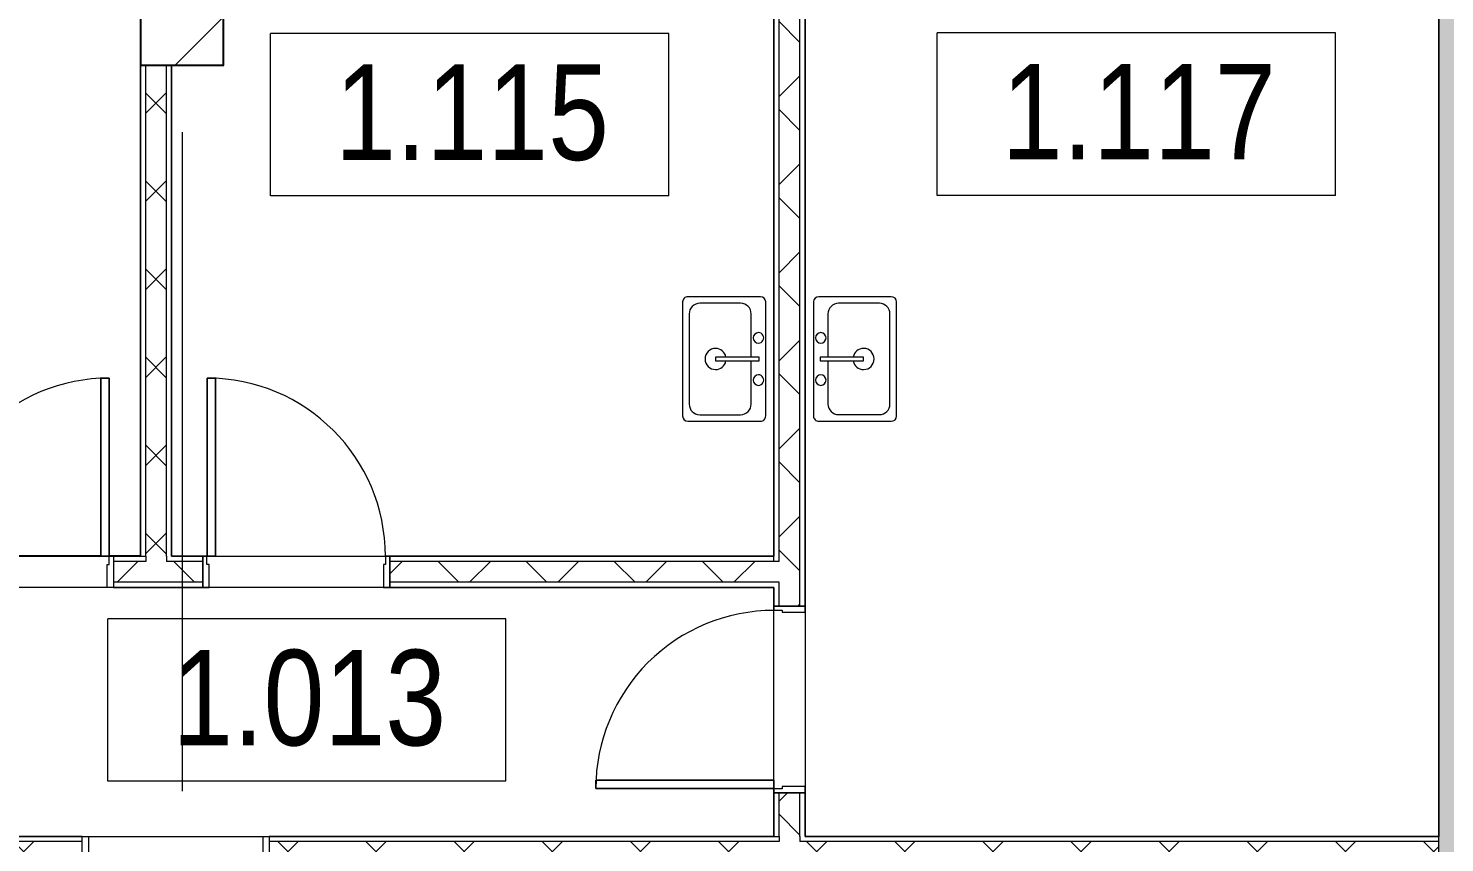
# Model space of a CAD drawing. Header units: millimetres. Extents: x 46431 to 216095, y -43515 to 31605.
# Drawn here: x 97392 to 104211, y 19772 to 23695 of the extents above; entities that cross this region are included whole.
import ezdxf

# ---------------------------------------------------------------- set-up
doc = ezdxf.new("R2010")
doc.units = ezdxf.units.MM
doc.linetypes.add('Осевые', pattern=[6350, 1270, -952.5, 3175, -952.5])
for name, color, linetype, lineweight in [('Двери', 7, 'Continuous', 9), ('Каркас_Импост', 7, 'Continuous', 9), ('Колонны', 7, 'Continuous', 9), ('Колонны-1', 7, 'Continuous', 25), ('Марки помещений', 7, 'Continuous', 9), ('Общие ребра', 7, 'Continuous', 9), ('Оси-2', 7, 'Осевые', 9), ('Панель', 7, 'Continuous', 9), ('Перекрытия', 7, 'Continuous', 9), ('Сантехнические приборы', 7, 'Continuous', 9), ('Стены', 7, 'Continuous', 9), ('Стены-1', 7, 'Continuous', 18), ('Штриховка разреза-3', 7, 'Continuous', 9)]:
    doc.layers.add(name, color=color, linetype=linetype, lineweight=lineweight)
doc.styles.add('Arial Narrow_1', font='Arial Narrow.ttf', dxfattribs={"height": 460})
pattern_1 = [(45, (0, 0), (-212.132, 212.132), []), (135, (0, 0), (-212.132, -212.132), [])]

# ---------------------------------------------------------------- blocks, each defined once
blk = doc.blocks.new('Колонна 20 - Колонна 40-55-733365-План 1-го этажа на отм_ -6_000')
at = {"layer": 'Колонны'}
h = blk.add_hatch(dxfattribs=at)
h.set_pattern_fill('FP_8', color=256, style=0, pattern_type=2)
h.set_pattern_definition([(45, (0, 0), (-493.914, 493.914), []), (45, (493.9, 0), (-493.914, 493.914), [873.125, -174.625, 6.706, -167.919])])
h.paths.add_polyline_path([(97931.6, 23517.1), (98331.6, 23517.1), (98331.6, 23917.1), (97931.6, 23917.1)], flags=0)
at = {"layer": 'Колонны-1'}
for p, q in [((98331.6, 23917.1), (97931.6, 23917.1)), ((97931.6, 23917.1), (97931.6, 23517.1)), ((98331.6, 23517.1), (98331.6, 23917.1)), ((97931.6, 23517.1), (98331.6, 23517.1))]:
    blk.add_line(p, q, dxfattribs=at)
blk = doc.blocks.new('Дверь - Однопольная - ДВ4_21х9-6240612-План 1-го этажа на отм_ -6_000')
at = {"layer": 'Двери'}
for p, q in [((-389, 933), (-429, 933)), ((-429, 933), (-429, 75)), ((-389, 75), (-389, 933)), ((-429, 75), (-389, 75))]:
    blk.add_line(p, q, dxfattribs=at)
blk.add_arc((-429, 75), 858, 360, 90, dxfattribs=at)
at = {"layer": 'Каркас_Импост'}
for p, q in [((-430, 75), (-450, 75)), ((-450, 75), (-450, -75)), ((-430, 35), (-430, 75)), ((450, 75), (430, 75)), ((430, 75), (430, 35)), ((450, -75), (450, 75)), ((-420, 35), (-430, 35)), ((-420, -75), (-420, 35)), ((430, 35), (420, 35)), ((420, 35), (420, -75)), ((-450, -75), (-420, -75)), ((420, -75), (450, -75))]:
    blk.add_line(p, q, dxfattribs=at)
at = {"layer": 'Панель'}
for p, q in [((-429, 933), (-389, 933)), ((-429, 75), (-429, 933)), ((-389, 933), (-389, 75)), ((-389, 75), (-429, 75))]:
    blk.add_line(p, q, dxfattribs=at)
blk = doc.blocks.new('Дверь - Однопольная - ДВ4__21х9-6240676-План 1-го этажа на отм_ -6_000')
at = {"layer": 'Двери'}
for p, q in [((-429, -75), (-389, -75)), ((-429, -933), (-429, -75)), ((-389, -75), (-389, -933)), ((-389, -933), (-429, -933))]:
    blk.add_line(p, q, dxfattribs=at)
blk.add_arc((-429, -75), 858, 270, 0, dxfattribs=at)
at = {"layer": 'Каркас_Импост'}
for p, q in [((-450, 75), (-420, 75)), ((-450, -75), (-450, 75)), ((-420, 75), (-420, -35)), ((420, 75), (450, 75)), ((420, -35), (420, 75)), ((450, 75), (450, -75)), ((-430, -35), (-430, -75)), ((-420, -35), (-430, -35)), ((430, -35), (420, -35)), ((430, -75), (430, -35)), ((-430, -75), (-450, -75)), ((450, -75), (430, -75))]:
    blk.add_line(p, q, dxfattribs=at)
at = {"layer": 'Панель'}
for p, q in [((-389, -75), (-429, -75)), ((-429, -75), (-429, -933)), ((-389, -933), (-389, -75)), ((-429, -933), (-389, -933))]:
    blk.add_line(p, q, dxfattribs=at)
blk = doc.blocks.new('Раковина-Одиночная-2D - 600 x 400 мм-5036550-План 1-го этажа на отм_ -6_000')
at = {"layer": 'Сантехнические приборы'}
for p, q in [((31.7, 489.6), (31.7, 140.4)), ((31.7, 489.6), (31.7, 140.4)), ((606.3, 515), (57.1, 515)), ((606.3, 515), (57.1, 515)), ((549.1, 483.3), (114.2, 483.3)), ((631.7, 140.4), (631.7, 489.6)), ((631.7, 140.4), (631.7, 489.6)), ((63.4, 432.5), (63.4, 235.7)), ((599.9, 235.7), (599.9, 432.5)), ((341.2, 356.3), (322.2, 356.3)), ((322.2, 356.3), (322.2, 146.8)), ((341.2, 146.8), (341.2, 356.3)), ((114.2, 184.9), (322.2, 184.9)), ((322.2, 146.8), (341.2, 146.8)), ((341.2, 184.9), (549.1, 184.9)), ((57.1, 115), (606.3, 115)), ((57.1, 115), (606.3, 115)), ((131.8, 75), (691.8, 75))]:
    blk.add_line(p, q, dxfattribs=at)
for centre, radius, start, end in [((57.1, 489.6), 25.4, 90, 180), ((57.1, 489.6), 25.4, 90, 180), ((114.2, 432.5), 50.8, 90, 180), ((549.1, 432.5), 50.8, 360, 90), ((606.3, 489.6), 25.4, 0, 90), ((606.3, 489.6), 25.4, 360, 90), ((331.7, 356.3), 50.8, 360, 180), ((331.7, 356.3), 50.8, 180, 259.19308), ((331.7, 356.3), 50.8, 280.80692, 0), ((114.2, 235.7), 50.8, 180, 270), ((549.1, 235.7), 50.8, 270, 0), ((57.1, 140.4), 25.4, 180, 270), ((57.1, 140.4), 25.4, 180, 270), ((230.1, 150), 25.4, 360, 180), ((230.1, 150), 25.4, 180, 360), ((433.3, 150), 25.4, 360, 180), ((433.3, 150), 25.4, 180, 360), ((606.3, 140.4), 25.4, 270, 360), ((606.3, 140.4), 25.4, 270, 0)]:
    blk.add_arc(centre, radius, start, end, dxfattribs=at)
blk = doc.blocks.new('Марка помещения_Р - Марка помещения-4575829-План 1-го этажа на отм_ -6_000')
at = {"layer": 'Марки помещений'}
for p, q in [((-4.79375, -1.95625), (-4.79375, 1.95625)), ((4.79375, 1.95625), (-4.79375, 1.95625)), ((4.79375, -1.95625), (4.79375, 1.95625)), ((4.79375, -1.95625), (-4.79375, -1.95625))]:
    blk.add_line(p, q, dxfattribs=at)

msp = doc.modelspace()

# ---------------------------------------------------------------- hatches: boundary and pattern name
at = {"layer": 'Штриховка разреза-3'}
h = msp.add_hatch(dxfattribs=at)
h.set_pattern_fill('FP_1', color=256, style=0, pattern_type=2)
h.set_pattern_definition(pattern_1)
h.paths.add_polyline_path([(101006.6, 19777.1), (101106.6, 19777.1), (101106.6, 20012.1), (101006.6, 20012.1), (101006.6, 19802.1)], flags=0)
h.paths.add_polyline_path([(101106.6, 20912.1), (101106.6, 25417.1), (101006.6, 25417.1), (101006.6, 20912.1)], flags=0)
h = msp.add_hatch(dxfattribs=at)
h.set_pattern_fill('FP_4', color=256, style=0, pattern_type=2)
h.set_pattern_definition([(45, (0, 0), (-424.264, 424.264), [600, -100, 20, -100]), (45, (0, 424), (-424.264, 424.264), [])])
h.paths.add_polyline_path([(104181.6, -31382.9), (104481.6, -31382.9), (104481.6, -22832.9), (104181.6, -22832.9), (104181.6, -29228.7)], flags=0)
h.paths.add_polyline_path([(104481.6, -21632.9), (104481.6, 12417.1), (104181.6, 12417.1), (104181.6, -21632.9)], flags=0)
h.paths.add_polyline_path([(104181.6, 13917.1), (104481.6, 13917.1), (104481.6, 25417.1), (104181.6, 25417.1), (104181.6, 14287.1)], flags=0)
h = msp.add_hatch(dxfattribs=at)
h.set_pattern_fill('FP_1', color=256, style=0, pattern_type=2)
h.set_pattern_definition(pattern_1)
h.paths.add_polyline_path([(97956.6, 21127.1), (98056.6, 21127.1), (98056.6, 23517.1), (97956.6, 23517.1), (97956.6, 21152.1)], flags=0)
h = msp.add_hatch(dxfattribs=at)
h.set_pattern_fill('FP_1', color=256, style=0, pattern_type=2)
h.set_pattern_definition(pattern_1)
h.paths.add_polyline_path([(98231.6, 21027.1), (98231.6, 21127.1), (97801.6, 21127.1), (97801.6, 21027.1)], flags=0)
h.paths.add_polyline_path([(94526.6, 21027.1), (96901.6, 21027.1), (96901.6, 21127.1), (94526.6, 21127.1)], flags=0)
h.paths.add_polyline_path([(99131.6, 21027.1), (101006.6, 21027.1), (101006.6, 21127.1), (99131.6, 21127.1)], flags=0)
h = msp.add_hatch(dxfattribs=at)
h.set_pattern_fill('FP_1', color=256, style=0, pattern_type=2)
h.set_pattern_definition(pattern_1)
h.paths.add_polyline_path([(104181.6, 19677.1), (104181.6, 19777.1), (98551.6, 19777.1), (98551.6, 19677.1), (103908.6, 19677.1)], flags=0)
h.paths.add_polyline_path([(97651.6, 19677.1), (97651.6, 19777.1), (96606.6, 19777.1), (96606.6, 19677.1), (97127.9, 19677.1)], flags=0)

# ---------------------------------------------------------------- linework, layer by layer
at = {"layer": 'Общие ребра'}
for p, q in [((101006.6, 21127.1), (101006.6, 25417.1)), ((101106.6, 20912.1), (101106.6, 25417.1)), ((101131.6, 20912.1), (101131.6, 25417.1)), ((97956.6, 21152.1), (97956.6, 23517.1)), ((98056.6, 21152.1), (98056.6, 23517.1)), ((97931.6, 21152.1), (97956.6, 21152.1)), ((97956.6, 21152.1), (97956.6, 21127.1)), ((98056.6, 21152.1), (98056.6, 21127.1)), ((98231.6, 21152.1), (98083.6, 21152.1)), ((100981.6, 21152.1), (99131.6, 21152.1)), ((100981.6, 21127.1), (100981.6, 21152.1)), ((97956.6, 21127.1), (97801.6, 21127.1)), ((98231.6, 21127.1), (98056.6, 21127.1)), ((100981.6, 21127.1), (99131.6, 21127.1)), ((101006.6, 21127.1), (100981.6, 21127.1)), ((98231.6, 21027.1), (97801.6, 21027.1)), ((100981.6, 21027.1), (99131.6, 21027.1)), ((101006.6, 21027.1), (100981.6, 21027.1)), ((101006.6, 20912.1), (101006.6, 21027.1)), ((97801.6, 21002.1), (98231.6, 21002.1)), ((99131.6, 21002.1), (100981.6, 21002.1)), ((100981.6, 21000.1), (100981.6, 20912.1)), ((100981.6, 20012.1), (100981.6, 19804.1)), ((101006.6, 19802.1), (101006.6, 20012.1)), ((101106.6, 19802.1), (101106.6, 20012.1)), ((101131.6, 19802.1), (101131.6, 20012.1)), ((97651.6, 19777.1), (96631.6, 19777.1)), ((97651.6, 19802.1), (96633.6, 19802.1)), ((100981.6, 19802.1), (98551.6, 19802.1)), ((101006.6, 19777.1), (98551.6, 19777.1)), ((100981.6, 19802.1), (101006.6, 19802.1)), ((101006.6, 19802.1), (101006.6, 19777.1)), ((101106.6, 19802.1), (101106.6, 19777.1)), ((104181.6, 19777.1), (101106.6, 19777.1)), ((104181.6, 19777.1), (104181.6, 19802.1)), ((104181.6, 19677.1), (104181.6, 19777.1))]:
    msp.add_line(p, q, dxfattribs=at)
at = {"layer": 'Оси-2'}
msp.add_line((98131.6, 25417.1), (98131.6, -41733.9), dxfattribs=at)
at = {"layer": 'Перекрытия'}
for p, q in [((97931.6, 21152.1), (97931.6, 25417.1)), ((100981.6, 21152.1), (100981.6, 25417.1)), ((101131.6, 25417.1), (101131.6, 19802.1)), ((104181.6, 19802.1), (104181.6, 25417.1)), ((98331.6, 23917.1), (98331.6, 23517.1)), ((98331.6, 23517.1), (98081.6, 23517.1)), ((98081.6, 23517.1), (98081.6, 21152.1)), ((94551.6, 21152.1), (97931.6, 21152.1)), ((98081.6, 21152.1), (100981.6, 21152.1)), ((100981.6, 21002.1), (96631.6, 21002.1)), ((100981.6, 19802.1), (100981.6, 21002.1)), ((96631.6, 19802.1), (100981.6, 19802.1)), ((101131.6, 19802.1), (104181.6, 19802.1))]:
    msp.add_line(p, q, dxfattribs=at)
at = {"layer": 'Стены'}
for p, q in [((96901.6, 21152.1), (97801.6, 21152.1)), ((97801.6, 21152.1), (97801.6, 21002.1)), ((98231.6, 21002.1), (98231.6, 21152.1)), ((98231.6, 21152.1), (99131.6, 21152.1)), ((99131.6, 21152.1), (99131.6, 21002.1)), ((97801.6, 21002.1), (96901.6, 21002.1)), ((99131.6, 21002.1), (98231.6, 21002.1)), ((100981.6, 20012.1), (100981.6, 20912.1)), ((100981.6, 20912.1), (101131.6, 20912.1)), ((101131.6, 20912.1), (101131.6, 20012.1)), ((101131.6, 20012.1), (100981.6, 20012.1)), ((97651.6, 19652.1), (97651.6, 19802.1)), ((97651.6, 19802.1), (98551.6, 19802.1)), ((98551.6, 19802.1), (98551.6, 19652.1))]:
    msp.add_line(p, q, dxfattribs=at)
at = {"layer": 'Стены-1'}
for p, q in [((100981.6, 25417.1), (100981.6, 21152.1)), ((104181.6, 25417.1), (104181.6, 19802.1)), ((98331.6, 23917.1), (98331.6, 23517.1)), ((98333.6, 23515.1), (98333.6, 23917.1)), ((97931.6, 23517.1), (97931.6, 21152.1)), ((98081.6, 23517.1), (97931.6, 23517.1)), ((98081.6, 21152.1), (98081.6, 23517.1)), ((98331.6, 23515.1), (98333.6, 23515.1)), ((97740.6, 21154.1), (94553.6, 21154.1)), ((94553.6, 21152.1), (97931.6, 21152.1)), ((97929.6, 21154.1), (97780.6, 21154.1)), ((97931.6, 21152.1), (97801.6, 21152.1)), ((97801.6, 21152.1), (97801.6, 21002.1)), ((97931.6, 21152.1), (97931.6, 21154.1)), ((98083.6, 21152.1), (98081.6, 21152.1)), ((98231.6, 21002.1), (98231.6, 21152.1)), ((99131.6, 21152.1), (99131.6, 21002.1)), ((100981.6, 21002.1), (100981.6, 21000.1)), ((100981.6, 20912.1), (101131.6, 20912.1)), ((101131.6, 20012.1), (100981.6, 20012.1)), ((97651.6, 19652.1), (97651.6, 19802.1)), ((98551.6, 19802.1), (98551.6, 19652.1)), ((100981.6, 19804.1), (100981.6, 19802.1)), ((104181.6, 19802.1), (101131.6, 19802.1))]:
    msp.add_line(p, q, dxfattribs=at)

# ---------------------------------------------------------------- block references
at = {"layer": 'Двери'}
for name, p, rotation in [('Дверь - Однопольная - ДВ4__21х9-6240676-План 1-го этажа на отм_ -6_000', (97351.6, 21077.1), 180), ('Дверь - Однопольная - ДВ4_21х9-6240612-План 1-го этажа на отм_ -6_000', (101056.6, 20462.1), 89.99999999999984)]:
    msp.add_blockref(name, p, dxfattribs=dict(at, rotation=rotation))
for name, p in [('Дверь - Однопольная - ДВ4_21х9-6240612-План 1-го этажа на отм_ -6_000', (98681.6, 21077.1)), ('Дверь - Однопольная - ДВ4__21х9-6240676-План 1-го этажа на отм_ -6_000', (98101.6, 19727.1))]:
    msp.add_blockref(name, p, dxfattribs=at)
at = {"layer": 'Колонны'}
msp.add_blockref('Колонна 20 - Колонна 40-55-733365-План 1-го этажа на отм_ -6_000', (0, 0), dxfattribs=at)
at = {"layer": 'Марки помещений', "xscale": 199.9999999999999, "yscale": 199.9999999999999, "zscale": 199.9999999999999}
for p in [(99516.6, 23279), (102726.3, 23281.5), (98732.4, 20459)]:
    msp.add_blockref('Марка помещения_Р - Марка помещения-4575829-План 1-го этажа на отм_ -6_000', p, dxfattribs=at)
at = {"layer": 'Сантехнические приборы'}
for p, rotation in [((101056.6, 21770.4), 89.99999999999984), ((101056.6, 22433.8), 269.9999999999998)]:
    msp.add_blockref('Раковина-Одиночная-2D - 600 x 400 мм-5036550-План 1-го этажа на отм_ -6_000', p, dxfattribs=dict(at, rotation=rotation))

# ---------------------------------------------------------------- texts
at = {"layer": 'Марки помещений', "char_height": 460, "width": 1587.341, "attachment_point": 1, "style": 'Arial Narrow_1'}
for s, insert in [('1.115', (98868.7, 23520.9)), ('1.117', (102078.4, 23523.4)), ('1.013', (98084.5, 20700.9))]:
    msp.add_mtext(s, dxfattribs=dict(at, insert=insert))

doc.saveas('drawing.dxf')
